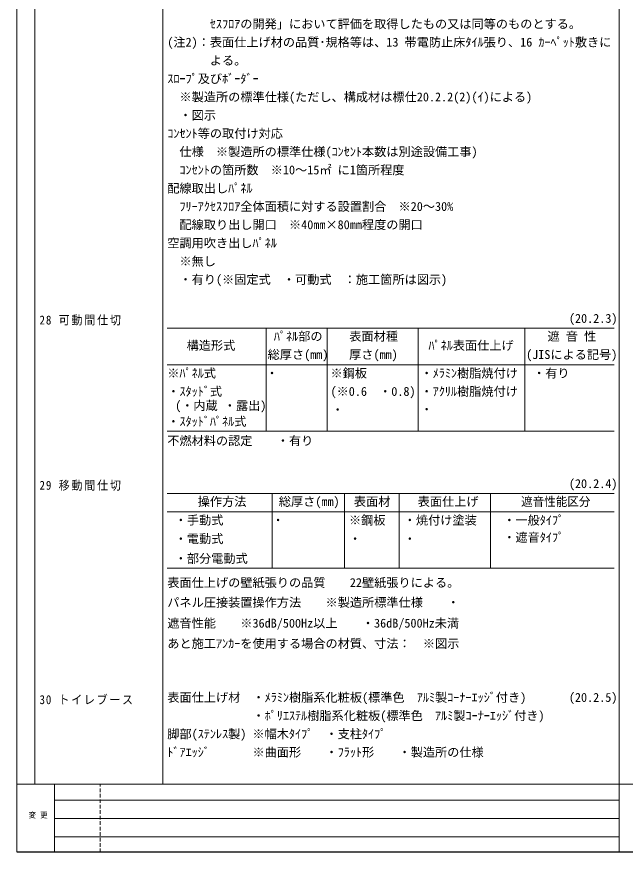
# Model space of a CAD drawing. Units: millimetres on the paper. Extents: x -398 to 394, y -285 to 285.
# Drawn here: x -398.4 to -198.4, y -285 to -10.4 of the extents above; entities that cross this region are included whole.
import ezdxf
from ezdxf.enums import TextEntityAlignment as Align

# ---------------------------------------------------------------- set-up
doc = ezdxf.new("R2010")
doc.units = ezdxf.units.MM
doc.linetypes.add('DASHED1', pattern=[1.8, 1.2, -0.6])
for name, color, linetype, lineweight in [('0-0', 4, 'Continuous', 9), ('0-1_文字', 7, 'Continuous', 9), ('E-0', 5, 'Continuous', 9)]:
    doc.layers.add(name, color=color, linetype=linetype, lineweight=lineweight)
doc.styles.add('ＭＳ ゴシック', font='')
doc.styles.get('ＭＳ ゴシック').set_extended_font_data('MS Gothic')

msp = doc.modelspace()

# ---------------------------------------------------------------- linework, layer by layer
at = {"layer": '0-0'}
for p, q in [((-392.439, -262.589), (-392.439, 285.028)), ((-350.439, -262.589), (-350.439, 285.028)), ((-348.939, -112.758), (-202.09, -112.758)), ((-316.447, -112.758), (-316.447, -146.629)), ((-296.401, -112.758), (-296.401, -146.629)), ((-266.439, -112.758), (-266.439, -146.629)), ((-231.408, -112.758), (-231.408, -146.629)), ((-348.939, -124.758), (-202.09, -124.758)), ((-348.939, -146.629), (-202.09, -146.629)), ((-348.939, -167.064), (-202.09, -167.064)), ((-314.439, -167.064), (-314.439, -191.661)), ((-290.712, -167.064), (-290.712, -191.661)), ((-272.712, -167.064), (-272.712, -191.661)), ((-242.712, -167.064), (-242.712, -191.661)), ((-348.939, -173.064), (-202.09, -173.064)), ((-348.939, -191.661), (-202.09, -191.661))]:
    msp.add_line(p, q, dxfattribs=at)
at = {"layer": 'E-0', "color": 7}
for p, q in [((-398.439, -284.888), (-398.439, 285.028)), ((-200.439, 285.028), (-200.439, -262.589)), ((-398.439, -262.589), (393.56, -262.589)), ((-398.439, -262.589), (393.56, -262.589)), ((-386.039, -285.004), (-386.039, -262.589)), ((-200.439, -285.004), (-200.439, -262.589)), ((-386.039, -267.917), (-206.689, -267.917)), ((-206.689, -267.917), (-200.439, -267.917)), ((-386.039, -273.917), (-206.689, -273.917)), ((-206.689, -273.917), (-200.439, -273.917)), ((-386.039, -279.917), (-206.689, -279.917)), ((-206.689, -279.917), (-200.439, -279.917)), ((393.56, -284.888), (-398.439, -284.888)), ((393.56, -285.004), (-398.439, -285.004)), ((393.56, -285.004), (-398.439, -285.004))]:
    msp.add_line(p, q, dxfattribs=at)
at = {"layer": 'E-0', "color": 7, "linetype": 'DASHED1'}
msp.add_line((-371.039, -285.004), (-371.039, -262.589), dxfattribs=at)

# ---------------------------------------------------------------- texts
at = {"layer": '0-1_文字', "style": 'ＭＳ ゴシック'}
for s, p in [('   \u3000\u3000ｾｽﾌﾛｱの開発」において評価を取得したもの又は同等のものとする。', (-348.939, -15.091)), ('(注2)：表面仕上げ材の品質･規格等は、13 帯電防止床ﾀｲﾙ張り、16 ｶｰﾍﾟｯﾄ敷きに', (-348.939, -21.091)), ('\u3000     よる。', (-348.939, -27.091)), ('ｽﾛｰﾌﾟ及びﾎﾞｰﾀﾞｰ', (-348.939, -33.089)), ('\u3000※製造所の標準仕様(ただし、構成材は標仕20.2.2(2)(ｲ)による)', (-348.939, -39.089)), ('\u3000・図示', (-348.939, -45.089)), ('ｺﾝｾﾝﾄ等の取付け対応', (-348.939, -51.089)), ('\u3000仕様\u3000※製造所の標準仕様(ｺﾝｾﾝﾄ本数は別途設備工事)', (-348.939, -57.089)), ('\u3000ｺﾝｾﾝﾄの箇所数\u3000※10～15㎡ に1箇所程度', (-348.939, -63.089)), ('配線取出しﾊﾟﾈﾙ\u3000\u3000\u3000\u3000', (-348.939, -69.089)), ('\u3000ﾌﾘｰｱｸｾｽﾌﾛｱ全体面積に対する設置割合\u3000※20～30%', (-348.939, -75.089)), ('\u3000配線取り出し開口\u3000※40㎜×80㎜程度の開口', (-348.939, -81.089)), ('空調用吹き出しﾊﾟﾈﾙ', (-348.939, -87.089)), ('\u3000※無し', (-348.939, -93.089)), ('\u3000・有り(※固定式\u3000・可動式\u3000：施工箇所は図示)', (-348.939, -99.089)), ('\u3000\u3000\u3000\u3000\u3000\u3000\u3000\u3000\u3000\u3000\u3000\u3000\u3000\u3000\u3000\u3000\u3000\u3000\u3000\u3000\u3000\u3000\u3000\u3000\u3000\u3000\u3000\u3000\u3000\u3000\u3000\u3000\u3000(20.2.3)', (-348.939, -111.874)), ('ﾊﾟﾈﾙ部の', (-313.909, -117.758)), ('表面材種', (-289.116, -117.758)), ('遮 音 性', (-223.942, -117.758)), ('構造形式', (-342.589, -120.758)), ('ﾊﾟﾈﾙ表面仕上げ', (-263.085, -120.758)), ('総厚さ(mm)', (-315.959, -123.758)), ('厚さ(mm)', (-289.166, -123.758)), ('(JISによる記号)', (-230.992, -123.758)), ('※ﾊﾟﾈﾙ式', (-348.939, -129.874)), ('※鋼板', (-295.287, -129.874)), ('・ﾒﾗﾐﾝ樹脂焼付け', (-265.685, -129.874)), ('・有り', (-228.716, -129.874)), ('・\u3000', (-316.509, -129.874)), ('・ｽﾀｯﾄﾞ式', (-348.939, -135.874)), ('(※0.6\u3000・0.8)', (-295.287, -135.874)), ('・ｱｸﾘﾙ樹脂焼付け', (-265.685, -135.874)), (' (・内蔵 ・露出)', (-348.354, -140.529)), ('・ \u3000', (-294.939, -141.874)), ('・\u3000', (-265.685, -141.758)), ('・ｽﾀｯﾄﾞﾊﾟﾈﾙ式', (-348.939, -145.745)), ('不燃材料の認定\u3000\u3000・有り', (-348.939, -152.08)), ('\u3000\u3000\u3000\u3000\u3000\u3000\u3000\u3000\u3000\u3000\u3000\u3000\u3000\u3000\u3000\u3000\u3000\u3000\u3000\u3000\u3000\u3000\u3000\u3000\u3000\u3000\u3000\u3000\u3000\u3000\u3000\u3000  (20.2.4)', (-348.939, -166.181)), ('操作方法', (-338.937, -172.064)), ('総厚さ(mm)', (-312.282, -172.064)), ('表面材', (-287.612, -172.064)), (' 表面仕上げ', (-268.612, -172.064)), ('・手動式', (-346.495, -178.181)), ('※鋼板', (-289.212, -178.181)), ('・焼付け塗装', (-271.212, -178.181)), ('・一般ﾀｲﾌﾟ', (-238.502, -178.181)), ('・電動式', (-346.495, -184.307)), ('・遮音ﾀｲﾌﾟ', (-238.502, -183.833)), ('・\u3000', (-289.212, -184.307)), ('・\u3000', (-271.212, -184.307)), ('・部分電動式', (-346.495, -190.778)), ('表面仕上げの壁紙張りの品質\u3000\u300022壁紙張りによる。', (-348.939, -198.709)), ('パネル圧接装置操作方法\u3000\u3000※製造所標準仕様\u3000\u3000・ ', (-348.939, -205.209)), ('遮音性能\u3000\u3000※36dB/500Hz以上\u3000\u3000・36dB/500Hz未満', (-348.939, -212.044)), ('あと施工ｱﾝｶｰを使用する場合の材質、寸法：\u3000※図示', (-348.939, -218.731)), ('表面仕上げ材\u3000・ﾒﾗﾐﾝ樹脂系化粧板(標準色\u3000ｱﾙﾐ製ｺｰﾅｰｴｯｼﾞ付き)\u3000\u3000 \u3000(20.2.5)', (-348.939, -236.441)), ('\u3000\u3000\u3000\u3000\u3000\u3000\u3000・ﾎﾟﾘｴｽﾃﾙ樹脂系化粧板(標準色\u3000ｱﾙﾐ製ｺｰﾅｰｴｯｼﾞ付き)', (-348.939, -242.441)), ('脚部(ｽﾃﾝﾚｽ製) ※幅木ﾀｲﾌﾟ\u3000・支柱ﾀｲﾌﾟ', (-348.939, -248.441)), ('ﾄﾞｱｴｯｼﾞ\u3000\u3000\u3000 ※曲面形\u3000\u3000・ﾌﾗｯﾄ形\u3000\u3000・製造所の仕様', (-348.939, -254.441))]:
    msp.add_text(s, height=2.933, dxfattribs=at).set_placement(p, align=Align.BOTTOM_LEFT)
at = {"layer": '0-1_文字', "style": 'ＭＳ ゴシック', "width": 0.95}
for s, p in [('遮音性能区分', (-232.652, -172.064)), ('・', (-314.439, -178.181))]:
    msp.add_text(s, height=2.933, dxfattribs=at).set_placement(p, align=Align.BOTTOM_LEFT)
at = {"layer": '0-1_文字', "char_height": 2.933, "attachment_point": 7, "style": 'ＭＳ ゴシック'}
for s, insert in [('\\T1.17;\\W0.9;28\\~可動間仕切', (-390.939, -111.874)), ('\\T1.17;\\W0.9;29\\~移動間仕切', (-390.939, -166.181)), ('\\T1.16;\\W0.9;30\\~トイレブース', (-390.939, -236.441))]:
    msp.add_mtext(s, dxfattribs=dict(at, insert=insert))
at = {"layer": 'E-0', "color": 7, "style": 'ＭＳ ゴシック', "width": 0.95}
msp.add_text('変 更', height=1.833, dxfattribs=at).set_placement((-394.539, -274.239), align=Align.BOTTOM_LEFT)

doc.saveas('drawing.dxf')
